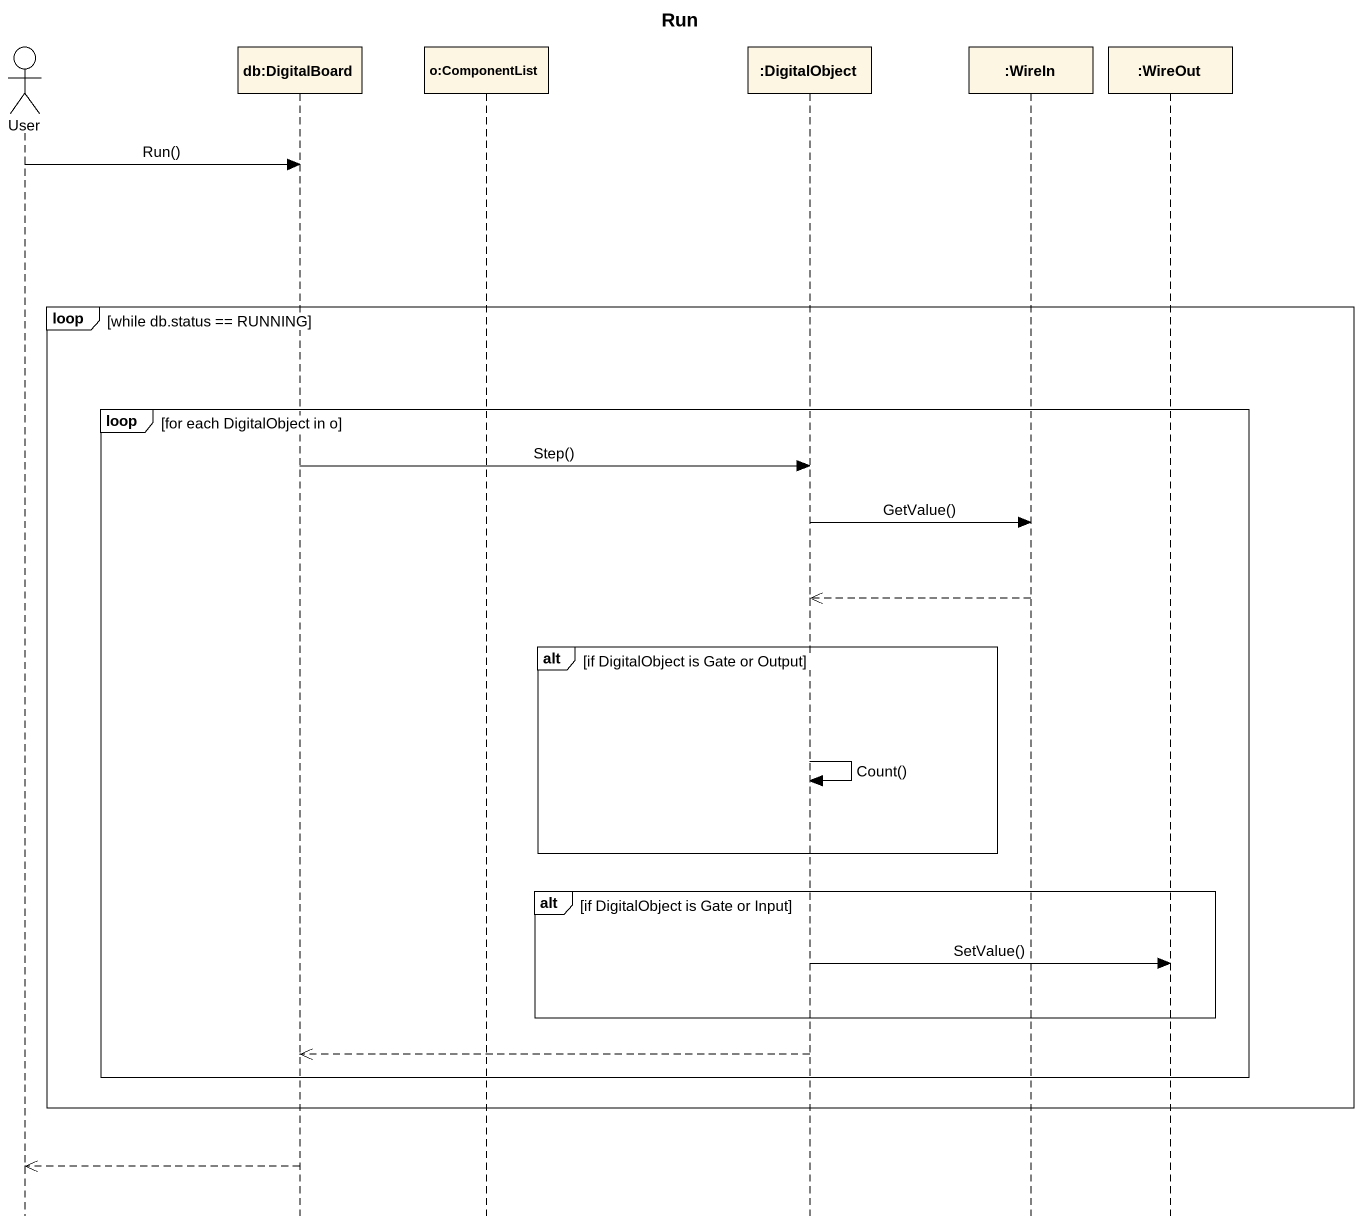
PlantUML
@startuml
title Run
hide footbox
actor User
participant "db:DigitalBoard" as db_DigitalBoard
participant "o:ComponentList" as o_ComponentList
participant ":DigitalObject" as DigitalObject
participant ":WireIn" as WireIn
participant ":WireOut" as WireOut

User -> db_DigitalBoard : Run()
loop while db.status == RUNNING
  loop for each DigitalObject in o
    db_DigitalBoard -> DigitalObject : Step()
    DigitalObject -> WireIn : GetValue()
    WireIn -->> DigitalObject
    alt if DigitalObject is Gate or Output
      DigitalObject -> DigitalObject : Count()
    end
    alt if DigitalObject is Gate or Input
      DigitalObject -> WireOut : SetValue()
    end
    DigitalObject -->> db_DigitalBoard
  end
end
db_DigitalBoard -->> User
@enduml
